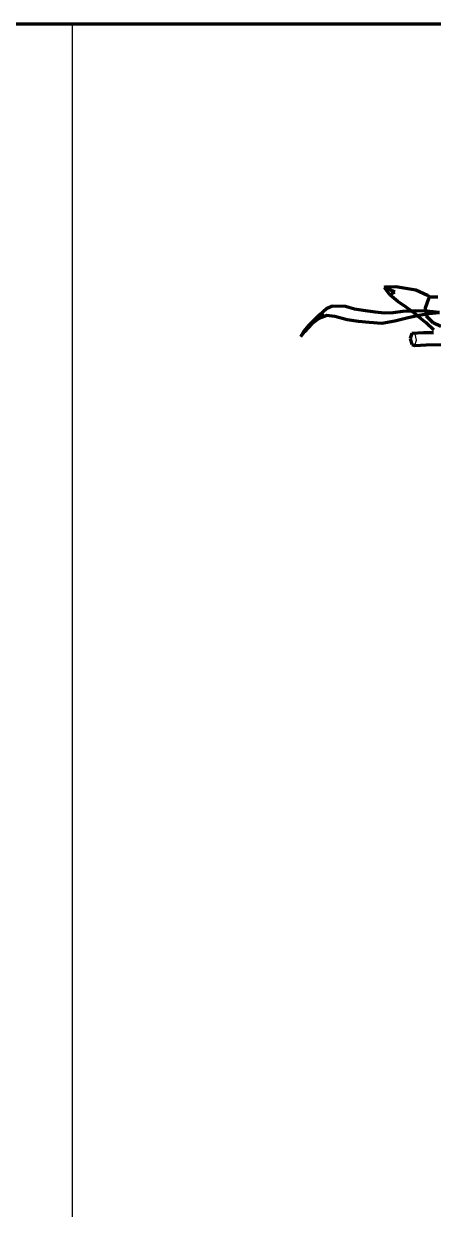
# Model space of a CAD drawing. Header units: millimetres. Extents: x 4307 to 31003, y 2809 to 20009.
# Drawn here: x 7611 to 7817, y 17013 to 17609 of the extents above; entities that cross this region are included whole.
import ezdxf

# ---------------------------------------------------------------- set-up
doc = ezdxf.new("R2010")
doc.units = ezdxf.units.MM
doc.layers.add('ProfileEdges', color=7, linetype='Continuous')
doc.layers.add('Q◆01 原始墙柱', color=7, linetype='Continuous', lineweight=0)

msp = doc.modelspace()

# ---------------------------------------------------------------- linework, layer by layer
for p, q in [((7807.5, 17453.18), (7805.91, 17453.54)), ((7808.22, 17450.17), (7807.5, 17453.18)), ((7807.36, 17447.52), (7808.22, 17450.17))]:
    msp.add_line(p, q)
msp.add_lwpolyline([(7635.25, 17609.37), (8518.75, 17609.37), (8518.75, 12935.83), (7635.25, 12935.83)], close=True)
at = {"layer": 'ProfileEdges', "lineweight": 211}
for p, q in [((6307.28, 17609.37), (11807.28, 17609.37)), ((7791.91, 17476.78), (7792.67, 17476.9)), ((7797.23, 17474.33), (7791.91, 17476.78)), ((7794.79, 17472.98), (7792.2, 17476.26)), ((7792.67, 17476.9), (7797.83, 17477.07)), ((7797.83, 17477.07), (7802.87, 17476.37)), ((7802.87, 17476.37), (7807.79, 17475.4)), ((7807.79, 17475.4), (7813.67, 17472.83)), ((7794.79, 17472.98), (7797.23, 17474.33)), ((7798.74, 17469.63), (7794.79, 17472.98)), ((7803.01, 17466.8), (7798.74, 17469.63)), ((7812.76, 17466.33), (7814.58, 17471.56)), ((7813.67, 17472.83), (7815.27, 17471.9)), ((7814.58, 17471.56), (7814.75, 17471.82)), ((7814.75, 17471.82), (7814.97, 17471.9)), ((7814.97, 17471.9), (7815.27, 17471.9)), ((7815.27, 17471.9), (7818.95, 17471.89)), ((7755, 17458.59), (7759.38, 17462.82)), ((7757.11, 17460.25), (7761.62, 17463.23)), ((7761.62, 17463.23), (7759.35, 17461.22)), ((7759.38, 17462.82), (7762.89, 17466.01)), ((7762.89, 17466.01), (7765.73, 17467.41)), ((7765.73, 17467.41), (7772.51, 17467.2)), ((7772.51, 17467.2), (7776.96, 17465.87)), ((7776.96, 17465.87), (7781.31, 17465.26)), ((7781.31, 17465.26), (7787.44, 17464.42)), ((7787.44, 17464.42), (7791.94, 17463.88)), ((7791.94, 17463.88), (7796.43, 17464.12)), ((7796.43, 17464.12), (7801.31, 17464.66)), ((7801.31, 17464.66), (7805.45, 17464.9)), ((7805.45, 17464.9), (7803.01, 17466.8)), ((7805.45, 17464.9), (7807.55, 17465.02)), ((7805.96, 17464.49), (7805.45, 17464.9)), ((7808.61, 17462.4), (7805.96, 17464.49)), ((7807.55, 17465.02), (7812.95, 17464.83)), ((7809.48, 17462.6), (7808.61, 17462.4)), ((7813.16, 17463.15), (7809.48, 17462.6)), ((7812.95, 17464.83), (7812.76, 17466.33)), ((7812.95, 17464.83), (7814.74, 17464.76)), ((7813.16, 17463.15), (7812.95, 17464.83)), ((7814.46, 17463.34), (7813.16, 17463.15)), ((7813.28, 17462.18), (7813.16, 17463.15)), ((7819.8, 17463.92), (7814.46, 17463.34)), ((7814.74, 17464.76), (7819.59, 17464.18)), ((7751.59, 17454.41), (7754.13, 17457.52)), ((7753.73, 17457.18), (7751.59, 17454.41)), ((7755.53, 17458.26), (7751.86, 17454.39)), ((7754.13, 17457.52), (7753.73, 17457.18)), ((7755.43, 17458.62), (7754.13, 17457.52)), ((7754.13, 17457.52), (7755, 17458.59)), ((7757.11, 17460.25), (7755.43, 17458.62)), ((7758.92, 17460.84), (7755.53, 17458.26)), ((7759.1, 17461), (7757.11, 17460.25)), ((7759.1, 17461), (7758.92, 17460.84)), ((7763.1, 17462.51), (7759.1, 17461)), ((7767.16, 17462.09), (7763.1, 17462.51)), ((7773.25, 17460.28), (7767.16, 17462.09)), ((7779.07, 17459.47), (7773.25, 17460.28)), ((7784.31, 17458.98), (7779.07, 17459.47)), ((7790.81, 17458.43), (7784.31, 17458.98)), ((7797.24, 17459.7), (7790.81, 17458.43)), ((7804.07, 17461.37), (7797.24, 17459.7)), ((7808.61, 17462.4), (7804.07, 17461.37)), ((7808.97, 17462.11), (7808.61, 17462.4)), ((7812.99, 17458.83), (7808.97, 17462.11)), ((7816.82, 17455.11), (7812.99, 17458.83)), ((7816.52, 17458.81), (7813.28, 17462.18)), ((7820.35, 17456.96), (7816.52, 17458.81)), ((7749.98, 17452.01), (7751.59, 17454.41)), ((7749.98, 17452.01), (7751.86, 17454.39)), ((7751.17, 17453.95), (7749.98, 17452.01)), ((7751.59, 17454.41), (7751.17, 17453.95)), ((7805.91, 17453.54), (7805.04, 17450.89)), ((7805.04, 17450.89), (7805.77, 17447.88)), ((7811.71, 17453.75), (7805.91, 17453.54)), ((7816.78, 17453.86), (7811.71, 17453.75)), ((7805.77, 17447.88), (7807.36, 17447.52)), ((7807.36, 17447.52), (7813.08, 17447.73)), ((7813.08, 17447.73), (7822.42, 17447.94))]:
    msp.add_line(p, q, dxfattribs=at)
at = {"layer": 'Q◆01 原始墙柱'}
msp.add_line((5707.28, 17609.37), (11807.28, 17609.37), dxfattribs=at)

doc.saveas('drawing.dxf')
